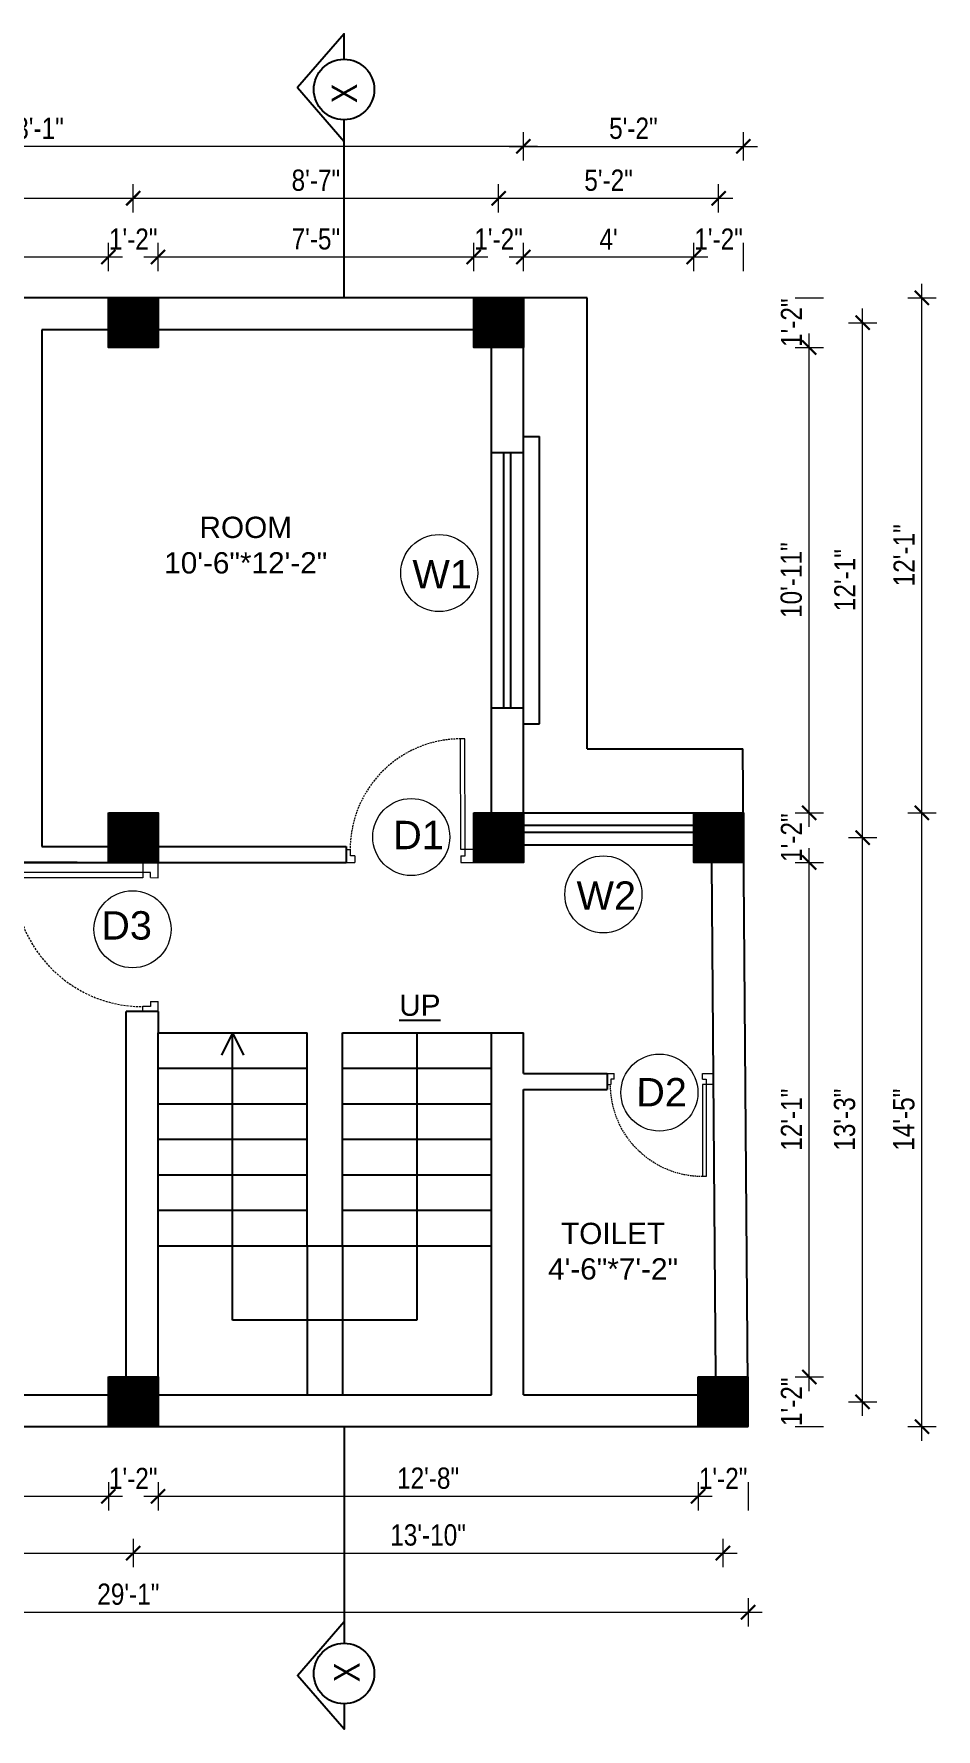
# Model space of a CAD drawing. Header units: inches. Extents: x -9985691 to 3643, y -3270716 to 4788.
# Drawn here: x -4974403.8 to -4974149.5, y -3265074.7 to -3264596.9 of the extents above; entities that cross this region are included whole.
import ezdxf

# ---------------------------------------------------------------- set-up
doc = ezdxf.new("R2010")
doc.units = ezdxf.units.IN
doc.header["$LTSCALE"] = 2
doc.header["$MEASUREMENT"] = 0
doc.header["$PDMODE"] = 34
doc.linetypes.add('HIDDEN', pattern=[0.375, 0.25, -0.125])
doc.layers.get('0').update_dxf_attribs({"linetype": 'CONTINUOUS'})
doc.layers.get('DEFPOINTS').update_dxf_attribs({"color": 141, "linetype": 'CONTINUOUS'})
doc.layers.add('A-Hatch', color=7, linetype='CONTINUOUS')
for name, color, linetype, lineweight in [('Annotate-Lite.w', 177, 'CONTINUOUS', 9), ('DIM 1-100', 4, 'CONTINUOUS', 13), ('Door-Window.w', 4, 'CONTINUOUS', 15), ('TEXT', 181, 'CONTINUOUS', 25)]:
    doc.layers.add(name, color=color, linetype=linetype, lineweight=lineweight)
doc.styles.add('ARAIL', font='ARIALN.TTF')
doc.styles.add('arial.', font='arial.ttf')
doc.styles.add('gaurav', font='arial.ttf')
doc.styles.get("Standard").update_dxf_attribs({"font": 'ARIALN.TTF'})
doc.dimstyles.new('1 by 96', dxfattribs={"dimtxt": 6, "dimasz": 4, "dimexe": 4, "dimexo": 4, "dimgap": 2, "dimtad": 1, "dimdec": 0, "dimzin": 0, "dimdsep": 46, "dimlunit": 4, "dimtxsty": 'Standard', "dimblk": 'ARCHTICK', "dimcen": 0, "dimdle": 4, "dimadec": 0, "dimazin": 0, "dimtfac": 1, "dimtdec": 0, "dimtix": 1, "dimtofl": 0, "dimtmove": 1, "dimatfit": 3, "dimldrblk": 'ARCHTICK', "dimfxl": 4, "dimfxlon": 1, "dimtolj": 1, "dimtzin": 0, "dimlwd": -1, "dimlwe": -1, "dimarcsym": 0})

# ---------------------------------------------------------------- blocks, each defined once
blk = doc.blocks.new('3-0')
at = {"ltscale": 3}
for p, q in [((11063.05, 10097.68), (11065.97, 10099.9)), ((11063.05, 10097.68), (11064.53, 10095.73)), ((11065.99, 10096.84), (11064.53, 10095.73)), ((11065.25, 10097.81), (11066.71, 10098.92)), ((11065.99, 10096.84), (11065.25, 10097.81)), ((11065.97, 10099.9), (11066.71, 10098.92)), ((11085.5, 10074.13), (11110.32, 10092.96)), ((11111.05, 10091.97), (11110.32, 10092.96)), ((11086.24, 10073.15), (11111.05, 10091.97)), ((11084.04, 10073.02), (11082.57, 10071.91)), ((11084.04, 10073.02), (11084.78, 10072.04)), ((11084.78, 10072.04), (11086.24, 10073.15)), ((11086.24, 10073.15), (11085.5, 10074.13)), ((11087.72, 10071.2), (11086.24, 10073.15)), ((11082.57, 10071.91), (11084.79, 10068.98)), ((11084.79, 10068.98), (11087.72, 10071.2))]:
    blk.add_line(p, q, dxfattribs=at)
at = {"layer": 'Door-Window.w', "color": 9, "linetype": 'HIDDEN', "lineweight": 18}
blk.add_arc((11085.5, 10074.13), 31.16, 37.1906, 127.1465, dxfattribs=at)
blk = doc.blocks.new('_ArchTick')
at = {"color": 0, "linetype": 'ByBlock', "const_width": 0.15}
blk.add_lwpolyline([(-0.5, -0.5), (0.5, 0.5)], dxfattribs=at)
blk = doc.blocks.new('*D697')
at = {"layer": 'DEFPOINTS', "color": 0, "ltscale": 0.5, "transparency": 16777216}
for p in [(-4974382.84, -3264659.79), (-4974528.48, -3264671.33), (-4974382.84, -3264671.33)]:
    blk.add_point(p, dxfattribs=at)
at = {"layer": 'DIM 1-100', "color": 0, "ltscale": 0.5, "transparency": 16777216}
for p, q in [((-4974528.48, -3264663.79), (-4974528.48, -3264655.79)), ((-4974382.84, -3264663.79), (-4974382.84, -3264655.79)), ((-4974532.48, -3264659.79), (-4974378.84, -3264659.79))]:
    blk.add_line(p, q, dxfattribs=at)
at = {"layer": 'DIM 1-100', "color": 0, "ltscale": 0.5, "transparency": 16777216, "xscale": 4, "yscale": 4, "zscale": 4, "rotation": 180}
blk.add_blockref('_ArchTick', (-4974528.48, -3264659.79), dxfattribs=at)
at = {"layer": 'DIM 1-100', "color": 0, "ltscale": 0.5, "transparency": 16777216, "xscale": 4, "yscale": 4, "zscale": 4}
blk.add_blockref('_ArchTick', (-4974382.84, -3264659.79), dxfattribs=at)
at = {"layer": 'DIM 1-100', "color": 0, "ltscale": 0.5, "transparency": 16777216, "insert": (-4974455.66, -3264654.78), "char_height": 6, "attachment_point": 5}
blk.add_mtext('\\A1;12\'-2"', dxfattribs=at)
blk = doc.blocks.new('*D698')
at = {"layer": 'DEFPOINTS', "color": 0, "ltscale": 0.5, "transparency": 16777216}
for p in [(-4974368.84, -3264659.79), (-4974382.84, -3264671.33), (-4974368.84, -3264671.33)]:
    blk.add_point(p, dxfattribs=at)
at = {"layer": 'DIM 1-100', "color": 0, "ltscale": 0.5, "transparency": 16777216}
for p, q in [((-4974382.84, -3264663.79), (-4974382.84, -3264655.79)), ((-4974368.84, -3264663.79), (-4974368.84, -3264655.79))]:
    blk.add_line(p, q, dxfattribs=at)
at = {"layer": 'DIM 1-100', "color": 0, "ltscale": 0.5, "transparency": 16777216, "insert": (-4974375.84, -3264654.78), "char_height": 6, "attachment_point": 5}
blk.add_mtext('\\A1;1\'-2"', dxfattribs=at)
blk = doc.blocks.new('*D699')
at = {"layer": 'DEFPOINTS', "color": 0, "ltscale": 0.5, "transparency": 16777216}
for p in [(-4974279.84, -3264659.79), (-4974368.84, -3264671.33), (-4974279.84, -3264671.33)]:
    blk.add_point(p, dxfattribs=at)
at = {"layer": 'DIM 1-100', "color": 0, "ltscale": 0.5, "transparency": 16777216}
for p, q in [((-4974368.84, -3264663.79), (-4974368.84, -3264655.79)), ((-4974279.84, -3264663.79), (-4974279.84, -3264655.79)), ((-4974372.84, -3264659.79), (-4974275.84, -3264659.79))]:
    blk.add_line(p, q, dxfattribs=at)
at = {"layer": 'DIM 1-100', "color": 0, "ltscale": 0.5, "transparency": 16777216, "xscale": 4, "yscale": 4, "zscale": 4, "rotation": 180}
blk.add_blockref('_ArchTick', (-4974368.84, -3264659.79), dxfattribs=at)
at = {"layer": 'DIM 1-100', "color": 0, "ltscale": 0.5, "transparency": 16777216, "xscale": 4, "yscale": 4, "zscale": 4}
blk.add_blockref('_ArchTick', (-4974279.84, -3264659.79), dxfattribs=at)
at = {"layer": 'DIM 1-100', "color": 0, "ltscale": 0.5, "transparency": 16777216, "insert": (-4974324.34, -3264654.74), "char_height": 6, "attachment_point": 5}
blk.add_mtext('\\A1;7\'-5"', dxfattribs=at)
blk = doc.blocks.new('*D700')
at = {"layer": 'DEFPOINTS', "color": 0, "ltscale": 0.5, "transparency": 16777216}
for p in [(-4974265.84, -3264659.79), (-4974279.84, -3264671.33), (-4974265.84, -3264671.33)]:
    blk.add_point(p, dxfattribs=at)
at = {"layer": 'DIM 1-100', "color": 0, "ltscale": 0.5, "transparency": 16777216}
for p, q in [((-4974279.84, -3264663.79), (-4974279.84, -3264655.79)), ((-4974265.84, -3264663.79), (-4974265.84, -3264655.79))]:
    blk.add_line(p, q, dxfattribs=at)
at = {"layer": 'DIM 1-100', "color": 0, "ltscale": 0.5, "transparency": 16777216, "insert": (-4974272.84, -3264654.78), "char_height": 6, "attachment_point": 5}
blk.add_mtext('\\A1;1\'-2"', dxfattribs=at)
blk = doc.blocks.new('*D701')
at = {"layer": 'DEFPOINTS', "color": 0, "ltscale": 0.5, "transparency": 16777216}
for p in [(-4974217.81, -3264659.79), (-4974265.84, -3264671.33), (-4974217.81, -3264816.46)]:
    blk.add_point(p, dxfattribs=at)
at = {"layer": 'DIM 1-100', "color": 0, "ltscale": 0.5, "transparency": 16777216}
for p, q in [((-4974265.84, -3264663.79), (-4974265.84, -3264655.79)), ((-4974217.81, -3264663.79), (-4974217.81, -3264655.79)), ((-4974269.84, -3264659.79), (-4974213.81, -3264659.79))]:
    blk.add_line(p, q, dxfattribs=at)
at = {"layer": 'DIM 1-100', "color": 0, "ltscale": 0.5, "transparency": 16777216, "xscale": 4, "yscale": 4, "zscale": 4, "rotation": 180}
blk.add_blockref('_ArchTick', (-4974265.84, -3264659.79), dxfattribs=at)
at = {"layer": 'DIM 1-100', "color": 0, "ltscale": 0.5, "transparency": 16777216, "xscale": 4, "yscale": 4, "zscale": 4}
blk.add_blockref('_ArchTick', (-4974217.81, -3264659.79), dxfattribs=at)
at = {"layer": 'DIM 1-100', "color": 0, "ltscale": 0.5, "transparency": 16777216, "insert": (-4974241.82, -3264654.79), "char_height": 6, "attachment_point": 5}
blk.add_mtext("\\A1;4'", dxfattribs=at)
blk = doc.blocks.new('*D702')
at = {"layer": 'DEFPOINTS', "color": 0, "ltscale": 0.5, "transparency": 16777216}
for p in [(-4974203.81, -3264659.79), (-4974217.81, -3264816.46), (-4974203.81, -3264816.46)]:
    blk.add_point(p, dxfattribs=at)
at = {"layer": 'DIM 1-100', "color": 0, "ltscale": 0.5, "transparency": 16777216}
for p, q in [((-4974217.81, -3264663.79), (-4974217.81, -3264655.79)), ((-4974203.81, -3264663.79), (-4974203.81, -3264655.79))]:
    blk.add_line(p, q, dxfattribs=at)
at = {"layer": 'DIM 1-100', "color": 0, "ltscale": 0.5, "transparency": 16777216, "insert": (-4974210.81, -3264654.78), "char_height": 6, "attachment_point": 5}
blk.add_mtext('\\A1;1\'-2"', dxfattribs=at)
blk = doc.blocks.new('*D703')
at = {"layer": 'DEFPOINTS', "color": 0, "ltscale": 0.5, "transparency": 16777216}
for p in [(-4974375.84, -3264643.27), (-4974535.48, -3264678.33), (-4974375.84, -3264678.33)]:
    blk.add_point(p, dxfattribs=at)
at = {"layer": 'DIM 1-100', "color": 0, "ltscale": 0.5, "transparency": 16777216}
for p, q in [((-4974535.48, -3264647.27), (-4974535.48, -3264639.27)), ((-4974375.84, -3264647.27), (-4974375.84, -3264639.27)), ((-4974539.48, -3264643.27), (-4974371.84, -3264643.27))]:
    blk.add_line(p, q, dxfattribs=at)
at = {"layer": 'DIM 1-100', "color": 0, "ltscale": 0.5, "transparency": 16777216, "xscale": 4, "yscale": 4, "zscale": 4, "rotation": 180}
blk.add_blockref('_ArchTick', (-4974535.48, -3264643.27), dxfattribs=at)
at = {"layer": 'DIM 1-100', "color": 0, "ltscale": 0.5, "transparency": 16777216, "xscale": 4, "yscale": 4, "zscale": 4}
blk.add_blockref('_ArchTick', (-4974375.84, -3264643.27), dxfattribs=at)
at = {"layer": 'DIM 1-100', "color": 0, "ltscale": 0.5, "transparency": 16777216, "insert": (-4974455.66, -3264638.21), "char_height": 6, "attachment_point": 5}
blk.add_mtext('\\A1;13\'-4"', dxfattribs=at)
blk = doc.blocks.new('*D704')
at = {"layer": 'DEFPOINTS', "color": 0, "ltscale": 0.5, "transparency": 16777216}
for p in [(-4974272.84, -3264643.27), (-4974375.84, -3264678.33), (-4974272.84, -3264678.33)]:
    blk.add_point(p, dxfattribs=at)
at = {"layer": 'DIM 1-100', "color": 0, "ltscale": 0.5, "transparency": 16777216}
for p, q in [((-4974375.84, -3264647.27), (-4974375.84, -3264639.27)), ((-4974272.84, -3264647.27), (-4974272.84, -3264639.27)), ((-4974379.84, -3264643.27), (-4974268.84, -3264643.27))]:
    blk.add_line(p, q, dxfattribs=at)
at = {"layer": 'DIM 1-100', "color": 0, "ltscale": 0.5, "transparency": 16777216, "xscale": 4, "yscale": 4, "zscale": 4, "rotation": 180}
blk.add_blockref('_ArchTick', (-4974375.84, -3264643.27), dxfattribs=at)
at = {"layer": 'DIM 1-100', "color": 0, "ltscale": 0.5, "transparency": 16777216, "xscale": 4, "yscale": 4, "zscale": 4}
blk.add_blockref('_ArchTick', (-4974272.84, -3264643.27), dxfattribs=at)
at = {"layer": 'DIM 1-100', "color": 0, "ltscale": 0.5, "transparency": 16777216, "insert": (-4974324.34, -3264638.21), "char_height": 6, "attachment_point": 5}
blk.add_mtext('\\A1;8\'-7"', dxfattribs=at)
blk = doc.blocks.new('*D705')
at = {"layer": 'DEFPOINTS', "color": 0, "ltscale": 0.5, "transparency": 16777216}
for p in [(-4974210.81, -3264643.27), (-4974272.84, -3264678.33), (-4974210.81, -3264823.46)]:
    blk.add_point(p, dxfattribs=at)
at = {"layer": 'DIM 1-100', "color": 0, "ltscale": 0.5, "transparency": 16777216}
for p, q in [((-4974272.84, -3264647.27), (-4974272.84, -3264639.27)), ((-4974210.81, -3264647.27), (-4974210.81, -3264639.27)), ((-4974276.84, -3264643.27), (-4974206.81, -3264643.27))]:
    blk.add_line(p, q, dxfattribs=at)
at = {"layer": 'DIM 1-100', "color": 0, "ltscale": 0.5, "transparency": 16777216, "xscale": 4, "yscale": 4, "zscale": 4, "rotation": 180}
blk.add_blockref('_ArchTick', (-4974272.84, -3264643.27), dxfattribs=at)
at = {"layer": 'DIM 1-100', "color": 0, "ltscale": 0.5, "transparency": 16777216, "xscale": 4, "yscale": 4, "zscale": 4}
blk.add_blockref('_ArchTick', (-4974210.81, -3264643.27), dxfattribs=at)
at = {"layer": 'DIM 1-100', "color": 0, "ltscale": 0.5, "transparency": 16777216, "insert": (-4974241.82, -3264638.21), "char_height": 6, "attachment_point": 5}
blk.add_mtext('\\A1;5\'-2"', dxfattribs=at)
blk = doc.blocks.new('*D706')
at = {"layer": 'DEFPOINTS', "color": 0, "ltscale": 0.5, "transparency": 16777216}
for p in [(-4974542.48, -3264628.63), (-4974542.48, -3264671.33), (-4974265.84, -3264671.33)]:
    blk.add_point(p, dxfattribs=at)
at = {"layer": 'DIM 1-100', "color": 0, "ltscale": 0.5, "transparency": 16777216}
for p, q in [((-4974542.48, -3264632.63), (-4974542.48, -3264624.63)), ((-4974265.84, -3264632.63), (-4974265.84, -3264624.63)), ((-4974261.84, -3264628.63), (-4974546.48, -3264628.63))]:
    blk.add_line(p, q, dxfattribs=at)
at = {"layer": 'DIM 1-100', "color": 0, "ltscale": 0.5, "transparency": 16777216, "xscale": 4, "yscale": 4, "zscale": 4, "rotation": 180}
blk.add_blockref('_ArchTick', (-4974542.48, -3264628.63), dxfattribs=at)
at = {"layer": 'DIM 1-100', "color": 0, "ltscale": 0.5, "transparency": 16777216, "xscale": 4, "yscale": 4, "zscale": 4}
blk.add_blockref('_ArchTick', (-4974265.84, -3264628.63), dxfattribs=at)
at = {"layer": 'DIM 1-100', "color": 0, "ltscale": 0.5, "transparency": 16777216, "insert": (-4974404.16, -3264623.57), "char_height": 6, "attachment_point": 5}
blk.add_mtext('\\A1;23\'-1"', dxfattribs=at)
blk = doc.blocks.new('*D707')
at = {"layer": 'DEFPOINTS', "color": 0, "ltscale": 0.5, "transparency": 16777216}
for p in [(-4974203.81, -3264628.63), (-4974265.84, -3264671.33), (-4974203.81, -3264816.46)]:
    blk.add_point(p, dxfattribs=at)
at = {"layer": 'DIM 1-100', "color": 0, "ltscale": 0.5, "transparency": 16777216}
for p, q in [((-4974265.84, -3264632.63), (-4974265.84, -3264624.63)), ((-4974203.81, -3264632.63), (-4974203.81, -3264624.63)), ((-4974269.84, -3264628.63), (-4974199.81, -3264628.63))]:
    blk.add_line(p, q, dxfattribs=at)
at = {"layer": 'DIM 1-100', "color": 0, "ltscale": 0.5, "transparency": 16777216, "xscale": 4, "yscale": 4, "zscale": 4, "rotation": 180}
blk.add_blockref('_ArchTick', (-4974265.84, -3264628.63), dxfattribs=at)
at = {"layer": 'DIM 1-100', "color": 0, "ltscale": 0.5, "transparency": 16777216, "xscale": 4, "yscale": 4, "zscale": 4}
blk.add_blockref('_ArchTick', (-4974203.81, -3264628.63), dxfattribs=at)
at = {"layer": 'DIM 1-100', "color": 0, "ltscale": 0.5, "transparency": 16777216, "insert": (-4974234.82, -3264623.57), "char_height": 6, "attachment_point": 5}
blk.add_mtext('\\A1;5\'-2"', dxfattribs=at)
blk = doc.blocks.new('*D693')
at = {"layer": 'DEFPOINTS', "color": 0, "ltscale": 0.5, "transparency": 16777216}
for p in [(-4974537.52, -3264989.46), (-4974382.84, -3264989.46), (-4974382.84, -3265009.08)]:
    blk.add_point(p, dxfattribs=at)
at = {"layer": 'DIM 1-100', "color": 0, "ltscale": 0.5, "transparency": 16777216}
for p, q in [((-4974537.52, -3265005.08), (-4974537.52, -3265013.08)), ((-4974382.84, -3265005.08), (-4974382.84, -3265013.08)), ((-4974541.52, -3265009.08), (-4974378.84, -3265009.08))]:
    blk.add_line(p, q, dxfattribs=at)
at = {"layer": 'DIM 1-100', "color": 0, "ltscale": 0.5, "transparency": 16777216, "xscale": 4, "yscale": 4, "zscale": 4, "rotation": 180}
blk.add_blockref('_ArchTick', (-4974537.52, -3265009.08), dxfattribs=at)
at = {"layer": 'DIM 1-100', "color": 0, "ltscale": 0.5, "transparency": 16777216, "xscale": 4, "yscale": 4, "zscale": 4}
blk.add_blockref('_ArchTick', (-4974382.84, -3265009.08), dxfattribs=at)
at = {"layer": 'DIM 1-100', "color": 0, "ltscale": 0.5, "transparency": 16777216, "insert": (-4974460.18, -3265004.07), "char_height": 6, "attachment_point": 5}
blk.add_mtext('\\A1;12\'-11"', dxfattribs=at)
blk = doc.blocks.new('*D694')
at = {"layer": 'DEFPOINTS', "color": 0, "ltscale": 0.5, "transparency": 16777216}
for p in [(-4974382.84, -3264989.46), (-4974368.84, -3264989.46), (-4974368.84, -3265009.08)]:
    blk.add_point(p, dxfattribs=at)
at = {"layer": 'DIM 1-100', "color": 0, "ltscale": 0.5, "transparency": 16777216}
for p, q in [((-4974382.84, -3265005.08), (-4974382.84, -3265013.08)), ((-4974368.84, -3265005.08), (-4974368.84, -3265013.08))]:
    blk.add_line(p, q, dxfattribs=at)
at = {"layer": 'DIM 1-100', "color": 0, "ltscale": 0.5, "transparency": 16777216, "insert": (-4974375.84, -3265004.07), "char_height": 6, "attachment_point": 5}
blk.add_mtext('\\A1;1\'-2"', dxfattribs=at)
blk = doc.blocks.new('*D695')
at = {"layer": 'DEFPOINTS', "color": 0, "ltscale": 0.5, "transparency": 16777216}
for p in [(-4974368.84, -3264989.46), (-4974216.59, -3264989.46), (-4974216.59, -3265009.08)]:
    blk.add_point(p, dxfattribs=at)
at = {"layer": 'DIM 1-100', "color": 0, "ltscale": 0.5, "transparency": 16777216}
for p, q in [((-4974368.84, -3265005.08), (-4974368.84, -3265013.08)), ((-4974216.59, -3265005.08), (-4974216.59, -3265013.08)), ((-4974372.84, -3265009.08), (-4974212.59, -3265009.08))]:
    blk.add_line(p, q, dxfattribs=at)
at = {"layer": 'DIM 1-100', "color": 0, "ltscale": 0.5, "transparency": 16777216, "xscale": 4, "yscale": 4, "zscale": 4, "rotation": 180}
blk.add_blockref('_ArchTick', (-4974368.84, -3265009.08), dxfattribs=at)
at = {"layer": 'DIM 1-100', "color": 0, "ltscale": 0.5, "transparency": 16777216, "xscale": 4, "yscale": 4, "zscale": 4}
blk.add_blockref('_ArchTick', (-4974216.59, -3265009.08), dxfattribs=at)
at = {"layer": 'DIM 1-100', "color": 0, "ltscale": 0.5, "transparency": 16777216, "insert": (-4974292.71, -3265004.02), "char_height": 6, "attachment_point": 5}
blk.add_mtext('\\A1;12\'-8"', dxfattribs=at)
blk = doc.blocks.new('*D720')
at = {"layer": 'DEFPOINTS', "color": 0, "ltscale": 0.5, "transparency": 16777216}
for p in [(-4974216.59, -3264989.46), (-4974202.48, -3264989.46), (-4974202.48, -3265009.08)]:
    blk.add_point(p, dxfattribs=at)
at = {"layer": 'DIM 1-100', "color": 0, "ltscale": 0.5, "transparency": 16777216}
for p, q in [((-4974216.59, -3265005.08), (-4974216.59, -3265013.08)), ((-4974202.48, -3265005.08), (-4974202.48, -3265013.08))]:
    blk.add_line(p, q, dxfattribs=at)
at = {"layer": 'DIM 1-100', "color": 0, "ltscale": 0.5, "transparency": 16777216, "insert": (-4974209.53, -3265004.07), "char_height": 6, "attachment_point": 5}
blk.add_mtext('\\A1;1\'-2"', dxfattribs=at)
blk = doc.blocks.new('*D721')
at = {"layer": 'DEFPOINTS', "color": 0, "ltscale": 0.5, "transparency": 16777216}
for p in [(-4974544.52, -3264982.46), (-4974375.84, -3264982.46), (-4974375.84, -3265025.1)]:
    blk.add_point(p, dxfattribs=at)
at = {"layer": 'DIM 1-100', "color": 0, "ltscale": 0.5, "transparency": 16777216}
for p, q in [((-4974544.52, -3265021.1), (-4974544.52, -3265029.1)), ((-4974375.84, -3265021.1), (-4974375.84, -3265029.1)), ((-4974548.52, -3265025.1), (-4974371.84, -3265025.1))]:
    blk.add_line(p, q, dxfattribs=at)
at = {"layer": 'DIM 1-100', "color": 0, "ltscale": 0.5, "transparency": 16777216, "xscale": 4, "yscale": 4, "zscale": 4, "rotation": 180}
blk.add_blockref('_ArchTick', (-4974544.52, -3265025.1), dxfattribs=at)
at = {"layer": 'DIM 1-100', "color": 0, "ltscale": 0.5, "transparency": 16777216, "xscale": 4, "yscale": 4, "zscale": 4}
blk.add_blockref('_ArchTick', (-4974375.84, -3265025.1), dxfattribs=at)
at = {"layer": 'DIM 1-100', "color": 0, "ltscale": 0.5, "transparency": 16777216, "insert": (-4974460.18, -3265020.08), "char_height": 6, "attachment_point": 5}
blk.add_mtext('\\A1;14\'-1"', dxfattribs=at)
blk = doc.blocks.new('*D722')
at = {"layer": 'DEFPOINTS', "color": 0, "ltscale": 0.5, "transparency": 16777216}
for p in [(-4974375.84, -3264982.46), (-4974209.59, -3264982.46), (-4974209.59, -3265025.1)]:
    blk.add_point(p, dxfattribs=at)
at = {"layer": 'DIM 1-100', "color": 0, "ltscale": 0.5, "transparency": 16777216}
for p, q in [((-4974375.84, -3265021.1), (-4974375.84, -3265029.1)), ((-4974209.59, -3265021.1), (-4974209.59, -3265029.1)), ((-4974379.84, -3265025.1), (-4974205.59, -3265025.1))]:
    blk.add_line(p, q, dxfattribs=at)
at = {"layer": 'DIM 1-100', "color": 0, "ltscale": 0.5, "transparency": 16777216, "xscale": 4, "yscale": 4, "zscale": 4, "rotation": 180}
blk.add_blockref('_ArchTick', (-4974375.84, -3265025.1), dxfattribs=at)
at = {"layer": 'DIM 1-100', "color": 0, "ltscale": 0.5, "transparency": 16777216, "xscale": 4, "yscale": 4, "zscale": 4}
blk.add_blockref('_ArchTick', (-4974209.59, -3265025.1), dxfattribs=at)
at = {"layer": 'DIM 1-100', "color": 0, "ltscale": 0.5, "transparency": 16777216, "insert": (-4974292.71, -3265020.03), "char_height": 6, "attachment_point": 5}
blk.add_mtext('\\A1;13\'-10"', dxfattribs=at)
blk = doc.blocks.new('*D723')
at = {"layer": 'DEFPOINTS', "color": 0, "ltscale": 0.5, "transparency": 16777216}
for p in [(-4974551.94, -3264989.46), (-4974202.48, -3264989.46), (-4974202.48, -3265041.78)]:
    blk.add_point(p, dxfattribs=at)
at = {"layer": 'DIM 1-100', "color": 0, "ltscale": 0.5, "transparency": 16777216}
for p, q in [((-4974551.94, -3265037.78), (-4974551.94, -3265045.78)), ((-4974202.48, -3265037.78), (-4974202.48, -3265045.78)), ((-4974555.94, -3265041.78), (-4974198.48, -3265041.78))]:
    blk.add_line(p, q, dxfattribs=at)
at = {"layer": 'DIM 1-100', "color": 0, "ltscale": 0.5, "transparency": 16777216, "xscale": 4, "yscale": 4, "zscale": 4, "rotation": 180}
blk.add_blockref('_ArchTick', (-4974551.94, -3265041.78), dxfattribs=at)
at = {"layer": 'DIM 1-100', "color": 0, "ltscale": 0.5, "transparency": 16777216, "xscale": 4, "yscale": 4, "zscale": 4}
blk.add_blockref('_ArchTick', (-4974202.48, -3265041.78), dxfattribs=at)
at = {"layer": 'DIM 1-100', "color": 0, "ltscale": 0.5, "transparency": 16777216, "insert": (-4974377.21, -3265036.72), "char_height": 6, "attachment_point": 5}
blk.add_mtext('\\A1;29\'-1"', dxfattribs=at)
blk = doc.blocks.new('*D724')
at = {"layer": 'DEFPOINTS', "color": 0, "ltscale": 0.5, "transparency": 16777216}
for p in [(-4974202.59, -3264975.46), (-4974202.48, -3264989.46), (-4974185.24, -3264989.46)]:
    blk.add_point(p, dxfattribs=at)
at = {"layer": 'DIM 1-100', "color": 0, "ltscale": 0.5, "transparency": 16777216}
for p, q in [((-4974189.24, -3264975.46), (-4974181.24, -3264975.46)), ((-4974189.24, -3264989.46), (-4974181.24, -3264989.46))]:
    blk.add_line(p, q, dxfattribs=at)
at = {"layer": 'DIM 1-100', "color": 0, "ltscale": 0.5, "transparency": 16777216, "insert": (-4974190.25, -3264982.46), "char_height": 6, "attachment_point": 5, "rotation": 90}
blk.add_mtext('\\A1;1\'-2"', dxfattribs=at)
blk = doc.blocks.new('*D725')
at = {"layer": 'DEFPOINTS', "color": 0, "ltscale": 0.5, "transparency": 16777216}
for p in [(-4974203.81, -3264830.46), (-4974185.24, -3264830.46), (-4974202.59, -3264975.46)]:
    blk.add_point(p, dxfattribs=at)
at = {"layer": 'DIM 1-100', "color": 0, "ltscale": 0.5, "transparency": 16777216}
for p, q in [((-4974185.24, -3264979.46), (-4974185.24, -3264826.46)), ((-4974189.24, -3264830.46), (-4974181.24, -3264830.46)), ((-4974189.24, -3264975.46), (-4974181.24, -3264975.46))]:
    blk.add_line(p, q, dxfattribs=at)
at = {"layer": 'DIM 1-100', "color": 0, "ltscale": 0.5, "transparency": 16777216, "xscale": 4, "yscale": 4, "zscale": 4}
for p, rotation in [((-4974185.24, -3264830.46), 90), ((-4974185.24, -3264975.46), 270)]:
    blk.add_blockref('_ArchTick', p, dxfattribs=dict(at, rotation=rotation))
at = {"layer": 'DIM 1-100', "color": 0, "ltscale": 0.5, "transparency": 16777216, "insert": (-4974190.25, -3264902.96), "char_height": 6, "attachment_point": 5, "rotation": 90}
blk.add_mtext('\\A1;12\'-1"', dxfattribs=at)
blk = doc.blocks.new('*D713')
at = {"layer": 'DEFPOINTS', "color": 0, "ltscale": 0.5, "transparency": 16777216}
for p in [(-4974203.81, -3264816.46), (-4974185.24, -3264816.46), (-4974203.81, -3264830.46)]:
    blk.add_point(p, dxfattribs=at)
at = {"layer": 'DIM 1-100', "color": 0, "ltscale": 0.5, "transparency": 16777216}
for p, q in [((-4974189.24, -3264816.46), (-4974181.24, -3264816.46)), ((-4974189.24, -3264830.46), (-4974181.24, -3264830.46))]:
    blk.add_line(p, q, dxfattribs=at)
at = {"layer": 'DIM 1-100', "color": 0, "ltscale": 0.5, "transparency": 16777216, "insert": (-4974190.25, -3264823.46), "char_height": 6, "attachment_point": 5, "rotation": 90}
blk.add_mtext('\\A1;1\'-2"', dxfattribs=at)
blk = doc.blocks.new('*D714')
at = {"layer": 'DEFPOINTS', "color": 0, "ltscale": 0.5, "transparency": 16777216}
for p in [(-4974265.84, -3264685.33), (-4974185.24, -3264685.33), (-4974203.81, -3264816.46)]:
    blk.add_point(p, dxfattribs=at)
at = {"layer": 'DIM 1-100', "color": 0, "ltscale": 0.5, "transparency": 16777216}
for p, q in [((-4974185.24, -3264820.46), (-4974185.24, -3264681.33)), ((-4974189.24, -3264685.33), (-4974181.24, -3264685.33)), ((-4974189.24, -3264816.46), (-4974181.24, -3264816.46))]:
    blk.add_line(p, q, dxfattribs=at)
at = {"layer": 'DIM 1-100', "color": 0, "ltscale": 0.5, "transparency": 16777216, "xscale": 4, "yscale": 4, "zscale": 4}
for p, rotation in [((-4974185.24, -3264685.33), 90), ((-4974185.24, -3264816.46), 270)]:
    blk.add_blockref('_ArchTick', p, dxfattribs=dict(at, rotation=rotation))
at = {"layer": 'DIM 1-100', "color": 0, "ltscale": 0.5, "transparency": 16777216, "insert": (-4974190.3, -3264750.89), "char_height": 6, "attachment_point": 5, "rotation": 90}
blk.add_mtext('\\A1;10\'-11"', dxfattribs=at)
blk = doc.blocks.new('*D715')
at = {"layer": 'DEFPOINTS', "color": 0, "ltscale": 0.5, "transparency": 16777216}
for p in [(-4974265.84, -3264671.33), (-4974185.24, -3264671.33), (-4974265.84, -3264685.33)]:
    blk.add_point(p, dxfattribs=at)
at = {"layer": 'DIM 1-100', "color": 0, "ltscale": 0.5, "transparency": 16777216}
for p, q in [((-4974189.24, -3264671.33), (-4974181.24, -3264671.33)), ((-4974189.24, -3264685.33), (-4974181.24, -3264685.33))]:
    blk.add_line(p, q, dxfattribs=at)
at = {"layer": 'DIM 1-100', "color": 0, "ltscale": 0.5, "transparency": 16777216, "insert": (-4974190.25, -3264678.33), "char_height": 6, "attachment_point": 5, "rotation": 90}
blk.add_mtext('\\A1;1\'-2"', dxfattribs=at)
blk = doc.blocks.new('*D716')
at = {"layer": 'DEFPOINTS', "color": 0, "ltscale": 0.5, "transparency": 16777216}
for p in [(-4974210.81, -3264823.46), (-4974170.21, -3264823.46), (-4974209.59, -3264982.46)]:
    blk.add_point(p, dxfattribs=at)
at = {"layer": 'DIM 1-100', "color": 0, "ltscale": 0.5, "transparency": 16777216}
for p, q in [((-4974170.21, -3264986.46), (-4974170.21, -3264819.46)), ((-4974174.21, -3264823.46), (-4974166.21, -3264823.46)), ((-4974174.21, -3264982.46), (-4974166.21, -3264982.46))]:
    blk.add_line(p, q, dxfattribs=at)
at = {"layer": 'DIM 1-100', "color": 0, "ltscale": 0.5, "transparency": 16777216, "xscale": 4, "yscale": 4, "zscale": 4}
for p, rotation in [((-4974170.21, -3264823.46), 90), ((-4974170.21, -3264982.46), 270)]:
    blk.add_blockref('_ArchTick', p, dxfattribs=dict(at, rotation=rotation))
at = {"layer": 'DIM 1-100', "color": 0, "ltscale": 0.5, "transparency": 16777216, "insert": (-4974175.27, -3264902.96), "char_height": 6, "attachment_point": 5, "rotation": 90}
blk.add_mtext('\\A1;13\'-3"', dxfattribs=at)
blk = doc.blocks.new('*D717')
at = {"layer": 'DEFPOINTS', "color": 0, "ltscale": 0.5, "transparency": 16777216}
for p in [(-4974272.84, -3264678.33), (-4974170.21, -3264678.33), (-4974210.81, -3264823.46)]:
    blk.add_point(p, dxfattribs=at)
at = {"layer": 'DIM 1-100', "color": 0, "ltscale": 0.5, "transparency": 16777216}
for p, q in [((-4974174.21, -3264678.33), (-4974166.21, -3264678.33)), ((-4974170.21, -3264827.46), (-4974170.21, -3264674.33)), ((-4974174.21, -3264823.46), (-4974166.21, -3264823.46))]:
    blk.add_line(p, q, dxfattribs=at)
at = {"layer": 'DIM 1-100', "color": 0, "ltscale": 0.5, "transparency": 16777216, "xscale": 4, "yscale": 4, "zscale": 4}
for p, rotation in [((-4974170.21, -3264678.33), 90), ((-4974170.21, -3264823.46), 270)]:
    blk.add_blockref('_ArchTick', p, dxfattribs=dict(at, rotation=rotation))
at = {"layer": 'DIM 1-100', "color": 0, "ltscale": 0.5, "transparency": 16777216, "insert": (-4974175.22, -3264750.89), "char_height": 6, "attachment_point": 5, "rotation": 90}
blk.add_mtext('\\A1;12\'-1"', dxfattribs=at)
blk = doc.blocks.new('*D718')
at = {"layer": 'DEFPOINTS', "color": 0, "ltscale": 0.5, "transparency": 16777216}
for p in [(-4974203.81, -3264816.46), (-4974153.48, -3264816.46), (-4974202.48, -3264989.46)]:
    blk.add_point(p, dxfattribs=at)
at = {"layer": 'DIM 1-100', "color": 0, "ltscale": 0.5, "transparency": 16777216}
for p, q in [((-4974157.48, -3264816.46), (-4974149.48, -3264816.46)), ((-4974153.48, -3264993.46), (-4974153.48, -3264812.46)), ((-4974157.48, -3264989.46), (-4974149.48, -3264989.46))]:
    blk.add_line(p, q, dxfattribs=at)
at = {"layer": 'DIM 1-100', "color": 0, "ltscale": 0.5, "transparency": 16777216, "xscale": 4, "yscale": 4, "zscale": 4}
for p, rotation in [((-4974153.48, -3264816.46), 90), ((-4974153.48, -3264989.46), 270)]:
    blk.add_blockref('_ArchTick', p, dxfattribs=dict(at, rotation=rotation))
at = {"layer": 'DIM 1-100', "color": 0, "ltscale": 0.5, "transparency": 16777216, "insert": (-4974158.55, -3264902.96), "char_height": 6, "attachment_point": 5, "rotation": 90}
blk.add_mtext('\\A1;14\'-5"', dxfattribs=at)
blk = doc.blocks.new('*D719')
at = {"layer": 'DEFPOINTS', "color": 0, "ltscale": 0.5, "transparency": 16777216}
for p in [(-4974265.84, -3264671.33), (-4974153.48, -3264671.33), (-4974203.81, -3264816.46)]:
    blk.add_point(p, dxfattribs=at)
at = {"layer": 'DIM 1-100', "color": 0, "ltscale": 0.5, "transparency": 16777216}
for p, q in [((-4974153.48, -3264820.46), (-4974153.48, -3264667.33)), ((-4974157.48, -3264671.33), (-4974149.48, -3264671.33)), ((-4974157.48, -3264816.46), (-4974149.48, -3264816.46))]:
    blk.add_line(p, q, dxfattribs=at)
at = {"layer": 'DIM 1-100', "color": 0, "ltscale": 0.5, "transparency": 16777216, "xscale": 4, "yscale": 4, "zscale": 4}
for p, rotation in [((-4974153.48, -3264671.33), 90), ((-4974153.48, -3264816.46), 270)]:
    blk.add_blockref('_ArchTick', p, dxfattribs=dict(at, rotation=rotation))
at = {"layer": 'DIM 1-100', "color": 0, "ltscale": 0.5, "transparency": 16777216, "insert": (-4974158.5, -3264743.89), "char_height": 6, "attachment_point": 5, "rotation": 90}
blk.add_mtext('\\A1;12\'-1"', dxfattribs=at)

msp = doc.modelspace()

# ---------------------------------------------------------------- hatches: boundary and pattern name
at = {"layer": 'A-Hatch', "ltscale": 0.5}
h = msp.add_hatch(dxfattribs=at)
h.set_pattern_fill('ANSI31', color=256)
h.set_pattern_definition([(45, (726.04038, 0), (-0.0883883476483, 0.0883883476483), [])])
h.paths.add_polyline_path([(-4974368.84, -3264671.33), (-4974382.84, -3264671.33), (-4974382.84, -3264685.33), (-4974368.84, -3264685.33)])
h = msp.add_hatch(dxfattribs=at)
h.set_pattern_fill('ANSI31', color=256)
h.set_pattern_definition([(45, (829.04038, 0), (-0.0883883476483, 0.0883883476483), [])])
h.paths.add_polyline_path([(-4974265.84, -3264671.33), (-4974279.84, -3264671.33), (-4974279.84, -3264685.33), (-4974265.84, -3264685.33)])
h = msp.add_hatch(dxfattribs=at)
h.set_pattern_fill('ANSI31', color=256)
h.set_pattern_definition([(45, (726.04038, -145.12696), (-0.0883883476483, 0.0883883476483), [])])
h.paths.add_polyline_path([(-4974368.84, -3264816.46), (-4974382.84, -3264816.46), (-4974382.84, -3264830.46), (-4974368.84, -3264830.46)])
h = msp.add_hatch(dxfattribs=at)
h.set_pattern_fill('ANSI31', color=256)
h.set_pattern_definition([(45, (829.04038, -145.12696), (-0.0883883476483, 0.0883883476483), [])])
h.paths.add_polyline_path([(-4974265.84, -3264816.46), (-4974279.84, -3264816.46), (-4974279.84, -3264830.46), (-4974265.84, -3264830.46)])
h = msp.add_hatch(dxfattribs=at)
h.set_pattern_fill('ANSI31', color=256)
h.set_pattern_definition([(45, (891.06623, -145.12696), (-0.0883883476483, 0.0883883476483), [])])
h.paths.add_polyline_path([(-4974203.81, -3264816.46), (-4974217.81, -3264816.46), (-4974217.81, -3264830.46), (-4974203.81, -3264830.46)])
h = msp.add_hatch(dxfattribs=at)
h.set_pattern_fill('ANSI31', color=256)
h.set_pattern_definition([(45, (726.04038, -304.12696), (-0.0883883476483, 0.0883883476483), [])])
h.paths.add_polyline_path([(-4974368.84, -3264975.46), (-4974382.84, -3264975.46), (-4974382.84, -3264989.46), (-4974368.84, -3264989.46)])
h = msp.add_hatch(dxfattribs=at)
h.set_pattern_fill('ANSI31', color=256)
h.set_pattern_definition([(45, (892.29015, -304.12696), (-0.0883883476483, 0.0883883476483), [])])
h.paths.add_polyline_path([(-4974202.59, -3264975.46), (-4974216.59, -3264975.46), (-4974216.59, -3264989.46), (-4974202.59, -3264989.46)])

# ---------------------------------------------------------------- linework, layer by layer
at = {"ltscale": 0.5}
for p, q in [((-4974247.84, -3264671.33), (-4974542.48, -3264671.33)), ((-4974265.84, -3264825.96), (-4974265.84, -3264671.33)), ((-4974247.84, -3264798.46), (-4974247.84, -3264671.33)), ((-4974382.84, -3264680.33), (-4974401.59, -3264680.33)), ((-4974401.59, -3264680.33), (-4974401.59, -3264825.96)), ((-4974279.84, -3264680.33), (-4974368.84, -3264680.33)), ((-4974274.84, -3264816.46), (-4974274.84, -3264685.33)), ((-4974265.84, -3264710.39), (-4974261.34, -3264710.39)), ((-4974261.34, -3264791.39), (-4974261.34, -3264710.39)), ((-4974274.84, -3264714.89), (-4974265.84, -3264714.89)), ((-4974271.34, -3264786.89), (-4974271.34, -3264714.89)), ((-4974269.34, -3264786.89), (-4974269.34, -3264714.89)), ((-4974274.84, -3264786.89), (-4974265.84, -3264786.89)), ((-4974265.84, -3264791.39), (-4974261.34, -3264791.39)), ((-4974247.84, -3264798.46), (-4974203.95, -3264798.46)), ((-4974202.48, -3264989.46), (-4974203.95, -3264798.46)), ((-4974265.84, -3264816.46), (-4974217.7, -3264816.46)), ((-4974265.84, -3264819.96), (-4974217.81, -3264819.96)), ((-4974401.59, -3264825.96), (-4974382.84, -3264825.96)), ((-4974368.84, -3264825.96), (-4974315.84, -3264825.96)), ((-4974315.84, -3264825.96), (-4974315.84, -3264830.46)), ((-4974265.84, -3264821.96), (-4974217.81, -3264821.96)), ((-4974265.84, -3264825.46), (-4974217.81, -3264825.46)), ((-4974391.67, -3264830.46), (-4974496.79, -3264830.46)), ((-4974410.59, -3264830.46), (-4974315.84, -3264830.46)), ((-4974211.59, -3264975.46), (-4974212.7, -3264830.46)), ((-4974377.84, -3264975.46), (-4974377.84, -3264872.46)), ((-4974368.84, -3264872.46), (-4974377.84, -3264872.46)), ((-4974368.84, -3264872.46), (-4974368.84, -3264878.46)), ((-4974368.84, -3264975.46), (-4974368.84, -3264878.46)), ((-4974368.84, -3264878.46), (-4974326.84, -3264878.46)), ((-4974347.84, -3264878.46), (-4974350.92, -3264884.81)), ((-4974347.84, -3264959.46), (-4974347.84, -3264878.46)), ((-4974347.84, -3264878.46), (-4974344.75, -3264884.81)), ((-4974326.84, -3264938.46), (-4974326.84, -3264878.46)), ((-4974316.84, -3264878.46), (-4974274.84, -3264878.46)), ((-4974316.84, -3264938.46), (-4974316.84, -3264878.46)), ((-4974295.84, -3264878.46), (-4974295.84, -3264959.46)), ((-4974274.84, -3264980.46), (-4974274.84, -3264878.46)), ((-4974274.84, -3264878.46), (-4974265.84, -3264878.46)), ((-4974265.84, -3264889.96), (-4974265.84, -3264878.46)), ((-4974368.84, -3264888.46), (-4974326.84, -3264888.46)), ((-4974316.84, -3264888.46), (-4974274.84, -3264888.46)), ((-4974265.84, -3264889.96), (-4974242.25, -3264889.96)), ((-4974242.25, -3264889.96), (-4974242.25, -3264894.46)), ((-4974265.84, -3264980.46), (-4974265.84, -3264894.46)), ((-4974265.84, -3264894.46), (-4974242.25, -3264894.46)), ((-4974368.84, -3264898.46), (-4974326.84, -3264898.46)), ((-4974316.84, -3264898.46), (-4974274.84, -3264898.46)), ((-4974368.84, -3264908.46), (-4974326.84, -3264908.46)), ((-4974316.84, -3264908.46), (-4974274.84, -3264908.46)), ((-4974368.84, -3264918.46), (-4974326.84, -3264918.46)), ((-4974316.84, -3264918.46), (-4974274.84, -3264918.46)), ((-4974368.84, -3264928.46), (-4974326.84, -3264928.46)), ((-4974316.84, -3264928.46), (-4974274.84, -3264928.46)), ((-4974368.84, -3264938.46), (-4974326.84, -3264938.46)), ((-4974326.84, -3264938.46), (-4974316.84, -3264938.46)), ((-4974326.84, -3264938.46), (-4974326.84, -3264980.46)), ((-4974316.84, -3264938.46), (-4974274.84, -3264938.46)), ((-4974316.84, -3264938.46), (-4974316.84, -3264980.46)), ((-4974295.84, -3264959.46), (-4974347.84, -3264959.46)), ((-4974537.52, -3264980.46), (-4974382.84, -3264980.46)), ((-4974368.84, -3264980.46), (-4974274.84, -3264980.46)), ((-4974265.84, -3264980.46), (-4974216.59, -3264980.46)), ((-4974551.94, -3264989.46), (-4974202.48, -3264989.46))]:
    msp.add_line(p, q, dxfattribs=at)
for points in [[(-4974382.84, -3264671.33), (-4974368.84, -3264671.33), (-4974368.84, -3264685.33), (-4974382.84, -3264685.33)], [(-4974279.84, -3264671.33), (-4974265.84, -3264671.33), (-4974265.84, -3264685.33), (-4974279.84, -3264685.33)], [(-4974382.84, -3264816.46), (-4974368.84, -3264816.46), (-4974368.84, -3264830.46), (-4974382.84, -3264830.46)], [(-4974279.84, -3264816.46), (-4974265.84, -3264816.46), (-4974265.84, -3264830.46), (-4974279.84, -3264830.46)], [(-4974217.81, -3264816.46), (-4974203.81, -3264816.46), (-4974203.81, -3264830.46), (-4974217.81, -3264830.46)], [(-4974382.84, -3264975.46), (-4974368.84, -3264975.46), (-4974368.84, -3264989.46), (-4974382.84, -3264989.46)], [(-4974216.59, -3264975.46), (-4974202.59, -3264975.46), (-4974202.59, -3264989.46), (-4974216.59, -3264989.46)]]:
    msp.add_lwpolyline(points, close=True, dxfattribs=at)
msp.add_lwpolyline([(-4974401.59, -3264821.46), (-4974401.59, -3264821.46), (-4974401.59, -3264825.96)], dxfattribs=at)
at = {"layer": 'Annotate-Lite.w', "ltscale": 0.005}
for centre in [(-4974289.57, -3264748.89), (-4974297.46, -3264823.28), (-4974243.29, -3264839.44), (-4974376.03, -3264849.28), (-4974227.49, -3264895.31)]:
    msp.add_circle(centre, 10.86, dxfattribs=at)
at = {"layer": 'TEXT'}
for points in [[(-4974316.4, -3264604.08), (-4974316.4, -3264596.94), (-4974329.48, -3264612.08), (-4974316.4, -3264627.22)], [(-4974316.4, -3264671.33), (-4974316.4, -3264621.14)], [(-4974316.4, -3264989.46), (-4974316.4, -3265050.5)], [(-4974316.4, -3265067.57), (-4974316.4, -3265074.71), (-4974329.48, -3265059.57), (-4974316.4, -3265044.42)]]:
    msp.add_lwpolyline(points, dxfattribs=at)
for centre in [(-4974316.4, -3264612.61), (-4974316.4, -3265059.03)]:
    msp.add_circle(centre, 8.53, dxfattribs=at)

# ---------------------------------------------------------------- block references
at = {"layer": 'Door-Window.w', "linetype": 'ByBlock'}
for p, xscale, yscale, zscale, rotation in [((-4972949.34, -3279743.3), 0.9997907823099139, 0.9997907820742985, 0.9997907822730241, 52.84757570409013), ((-4956970.52, -3263278.21), 1.166422579283982, 1.166422579009098, 1.166422579240944, 142.8475757026006), ((-4973103.5, -3252462.59), -0.8331589850253456, 0.8331589851164872, 0.8331589849470642, 127.1524242869493)]:
    msp.add_blockref('3-0', p, dxfattribs=dict(at, xscale=xscale, yscale=yscale, zscale=zscale, rotation=rotation))

# ---------------------------------------------------------------- texts
at = {"layer": 'Annotate-Lite.w', "ltscale": 0.005, "char_height": 8, "style": 'gaurav'}
for s, insert, attachment_point in [('W1', (-4974297.12, -3264745.24), 1), ('W2', (-4974250.84, -3264835.79), 1), ('D3', (-4974370.56, -3264844.19), 3)]:
    msp.add_mtext_dynamic_manual_height_columns(s, width=8, gutter_width=100, heights=[0], dxfattribs=dict(at, insert=insert, attachment_point=attachment_point))
for s, insert, attachment_point, rotation in [('D1', (-4974302.55, -3264818.72), 1, 0.0382), ('D2', (-4974234.03, -3264899.19), 7, 359.8855)]:
    msp.add_mtext_dynamic_manual_height_columns(s, width=8, gutter_width=100, heights=[0], dxfattribs=dict(at, insert=insert, attachment_point=attachment_point, rotation=rotation))
at = {"layer": 'TEXT', "char_height": 7.2, "rotation": 90, "style": 'ARAIL'}
for insert, attachment_point in [((-4974319.9, -3264616.45), 1), ((-4974319.23, -3265055.95), 3)]:
    msp.add_mtext_dynamic_manual_height_columns('X', width=125.4648, gutter_width=90, heights=[0], dxfattribs=dict(at, insert=insert, attachment_point=attachment_point))
at = {"layer": 'TEXT', "lineweight": -2, "char_height": 6, "attachment_point": 5, "style": 'arial.'}
for s, insert in [('ROOM\\P10\'-6"*12\'-2"', (-4974344.11, -3264741.05)), ('TOILET\\P4\'-6"*7\'-2"', (-4974240.55, -3264940.05))]:
    msp.add_mtext_dynamic_manual_height_columns(s, width=45.7314, gutter_width=30, heights=[0], dxfattribs=dict(at, insert=insert))
at = {"layer": 'TEXT', "lineweight": -2, "insert": (-4974295.02, -3264870.72), "char_height": 6, "width": 26.6739, "attachment_point": 5, "style": 'arial.'}
msp.add_mtext('{\\LUP}', dxfattribs=at)

# ---------------------------------------------------------------- dimensions: what is measured, and where the dimension line sits
at = {"layer": 'DIM 1-100', "ltscale": 0.5}
for base, p1, p2, picture, middle in [((-4974542.48, -3264628.63), (-4974265.84, -3264671.33), (-4974542.48, -3264671.33), '*D706', (-4974404.16, -3264623.57)), ((-4974203.81, -3264628.63), (-4974265.84, -3264671.33), (-4974203.81, -3264816.46), '*D707', (-4974234.82, -3264623.57)), ((-4974375.84, -3264643.27), (-4974535.48, -3264678.33), (-4974375.84, -3264678.33), '*D703', (-4974455.66, -3264638.21)), ((-4974272.84, -3264643.27), (-4974375.84, -3264678.33), (-4974272.84, -3264678.33), '*D704', (-4974324.34, -3264638.21)), ((-4974210.81, -3264643.27), (-4974272.84, -3264678.33), (-4974210.81, -3264823.46), '*D705', (-4974241.82, -3264638.21)), ((-4974382.84, -3264659.79), (-4974528.48, -3264671.33), (-4974382.84, -3264671.33), '*D697', (-4974455.66, -3264654.78)), ((-4974368.84, -3264659.79), (-4974382.84, -3264671.33), (-4974368.84, -3264671.33), '*D698', (-4974375.84, -3264654.78)), ((-4974279.84, -3264659.79), (-4974368.84, -3264671.33), (-4974279.84, -3264671.33), '*D699', (-4974324.34, -3264654.74)), ((-4974265.84, -3264659.79), (-4974279.84, -3264671.33), (-4974265.84, -3264671.33), '*D700', (-4974272.84, -3264654.78)), ((-4974217.81, -3264659.79), (-4974265.84, -3264671.33), (-4974217.81, -3264816.46), '*D701', (-4974241.82, -3264654.79)), ((-4974203.81, -3264659.79), (-4974217.81, -3264816.46), (-4974203.81, -3264816.46), '*D702', (-4974210.81, -3264654.78)), ((-4974375.84, -3265025.1), (-4974544.52, -3264982.46), (-4974375.84, -3264982.46), '*D721', (-4974460.18, -3265020.08)), ((-4974209.59, -3265025.1), (-4974375.84, -3264982.46), (-4974209.59, -3264982.46), '*D722', (-4974292.71, -3265020.03)), ((-4974202.48, -3265041.78), (-4974551.94, -3264989.46), (-4974202.48, -3264989.46), '*D723', (-4974377.21, -3265036.72)), ((-4974382.84, -3265009.08), (-4974537.52, -3264989.46), (-4974382.84, -3264989.46), '*D693', (-4974460.18, -3265004.07)), ((-4974368.84, -3265009.08), (-4974382.84, -3264989.46), (-4974368.84, -3264989.46), '*D694', (-4974375.84, -3265004.07)), ((-4974216.59, -3265009.08), (-4974368.84, -3264989.46), (-4974216.59, -3264989.46), '*D695', (-4974292.71, -3265004.02)), ((-4974202.48, -3265009.08), (-4974216.59, -3264989.46), (-4974202.48, -3264989.46), '*D720', (-4974209.53, -3265004.07))]:
    dim = msp.add_linear_dim(base=base, p1=p1, p2=p2, dimstyle='1 by 96', dxfattribs=at)
    dim.commit()
    dim.dimension.update_dxf_attribs({"geometry": picture, "text_midpoint": middle})
for base, p1, p2, picture, middle in [((-4974153.48, -3264671.33), (-4974203.81, -3264816.46), (-4974265.84, -3264671.33), '*D719', (-4974158.5, -3264743.89)), ((-4974185.24, -3264671.33), (-4974265.84, -3264685.33), (-4974265.84, -3264671.33), '*D715', (-4974190.25, -3264678.33)), ((-4974170.21, -3264678.33), (-4974210.81, -3264823.46), (-4974272.84, -3264678.33), '*D717', (-4974175.22, -3264750.89)), ((-4974185.24, -3264685.33), (-4974203.81, -3264816.46), (-4974265.84, -3264685.33), '*D714', (-4974190.3, -3264750.89)), ((-4974153.48, -3264816.46), (-4974202.48, -3264989.46), (-4974203.81, -3264816.46), '*D718', (-4974158.55, -3264902.96)), ((-4974185.24, -3264816.46), (-4974203.81, -3264830.46), (-4974203.81, -3264816.46), '*D713', (-4974190.25, -3264823.46)), ((-4974170.21, -3264823.46), (-4974209.59, -3264982.46), (-4974210.81, -3264823.46), '*D716', (-4974175.27, -3264902.96)), ((-4974185.24, -3264830.46), (-4974202.59, -3264975.46), (-4974203.81, -3264830.46), '*D725', (-4974190.25, -3264902.96)), ((-4974185.24, -3264989.46), (-4974202.59, -3264975.46), (-4974202.48, -3264989.46), '*D724', (-4974190.25, -3264982.46))]:
    dim = msp.add_linear_dim(base=base, p1=p1, p2=p2, angle=90, dimstyle='1 by 96', dxfattribs=at)
    dim.commit()
    dim.dimension.update_dxf_attribs({"geometry": picture, "text_midpoint": middle})

doc.saveas('drawing.dxf')
